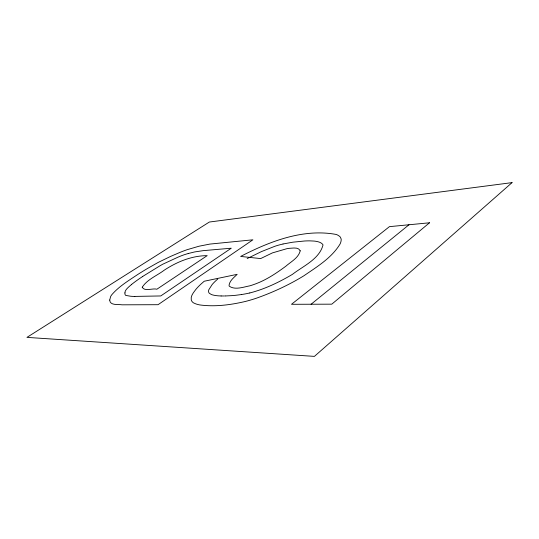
<?xml version="1.0" encoding="UTF-8"?>
<svg xmlns="http://www.w3.org/2000/svg" width="539" height="539" viewBox="0 0 539 539"><rect width="100%" height="100%" fill="white"/><g stroke="black" fill="none" stroke-linecap="round" stroke-linejoin="round"><path stroke-width="0.81" d="M124.92 292.906L125.237 291.276A24.754 6.124 -24.7 0 1 125.446 290.784L126.092 289.753A26.674 6.609 -24.7 0 1 127.413 288.217L127.669 287.961A41.18 10.315 -24.5 0 1 129.623 286.142L131.604 284.457M217.716 279.094L217.305 279.445A53.577 15.685 -22.8 0 0 212.144 284.565L208.788 289.8A33.189 9.641 -23.2 0 0 209.307 293.25L211.429 294.563A71.916 20.576 -22.4 0 0 221.138 295.951M311.097 304.239L408.993 224.763M142.667 276.46L160.218 265.646A75.622 19.478 -24 0 1 162.791 264.204L177.897 257.211A19.977 4.824 -24 0 1 188.185 253.552M247.165 258.558L261.388 251.625L274.722 246.33A27.294 7.613 -22.4 0 1 283.002 244.019M188.219 253.525L194.256 252.036A47.439 11.77 -24.3 0 1 194.977 251.888L203.109 250.662L231.278 248.203L160.757 295.951L134.811 296.41M249.793 292.953C264.878 289.106 279.081 282.241 292.441 274.358C303.255 265.983 319.432 259.104 323.029 244.922A52.047 15.153 -22.4 0 0 317.451 241.607L315.834 241.29A63.036 18.454 -22.6 0 0 314.069 241.068L309.676 240.859A90.006 26.829 -23.1 0 0 304.454 241.014L292.96 242.173L283.049 243.972M241.391 294.557L236.001 295.257A101.615 28.554 -21.9 0 1 231.372 295.662L225.767 295.938M225.457 295.951L224.595 295.972M223.968 295.978L221.105 295.972M249.779 292.967A53.381 15.692 -22.5 0 1 241.418 294.537M134.797 296.416A73.149 18.03 -23.9 0 1 130.404 296.207L125.755 295.406A22.342 5.572 -24.8 0 1 125.392 295.055L125.088 294.516A52.472 13.138 -24.3 0 1 124.94 292.893M131.523 284.477A76.248 19.741 -24.1 0 1 142.734 276.453M109.713 300.075C109.922 305.781 118.169 304.117 122.063 304.818L158.042 304.703L252.899 239.808L209.839 244.086L198.945 246.235L187.067 249.712A34.469 8.321 -24 0 0 176.415 253.93A64.458 16.109 -24.2 0 0 170.156 256.631L158.271 262.378L147.403 268.537A126.631 33.957 -23.7 0 0 137.755 274.479C128.727 280.523 119.166 286.276 111.957 294.537A39.994 9.897 -24.8 0 0 110.623 296.571L109.713 300.075M300.223 250.81C298.512 257.965 290.912 261.732 285.764 266.266C275.901 273.563 265.525 280.482 253.849 284.511A23.049 6.805 -22.9 0 1 249.826 285.825C243.419 287.017 235.011 290.312 229.25 286.162A19.896 5.841 -23 0 1 229.122 284.929C229.951 280.374 234.081 277.417 237.167 274.338L204.22 281.237L200.993 284.073A72.031 21.115 -22.8 0 0 196.028 289.214C193.737 292.293 190.395 295.817 191.278 299.987A55.402 16.116 -23.1 0 0 193.494 302.857L195.502 303.76A85.681 24.646 -22.5 0 0 199.881 304.946C215.068 306.981 230.591 304.933 245.42 301.449A54.075 16.231 -22.7 0 0 256.288 298.242C272.855 292.401 288.924 284.963 303.902 275.773C317.053 266.731 331.674 257.938 340.096 243.965A68.938 19.956 -22.3 0 0 341.167 239.073L340.378 237.167A70.191 20.462 -22.3 0 0 336.309 234.478C303.275 228.287 269.628 241.459 240.637 256.429L260.654 258.585L272.431 252.892L286.687 248.742A21.54 6.124 -22.3 0 1 289.093 248.338C292.63 248.23 298.465 246.801 300.223 250.81M142.235 287.213C144.358 291.862 153.345 287.866 156.862 289.234L207.205 255.634C191.756 255.715 177.122 261.759 164.368 270.1C157.071 275.651 147.329 279.31 142.235 287.213M512.05 182.62L314.419 356.38L26.95 337.38L209.348 222.034L512.05 182.62M429.509 222.789L331.781 304.171L291.491 304.299L389.427 226.649L429.509 222.789"/></g></svg>
